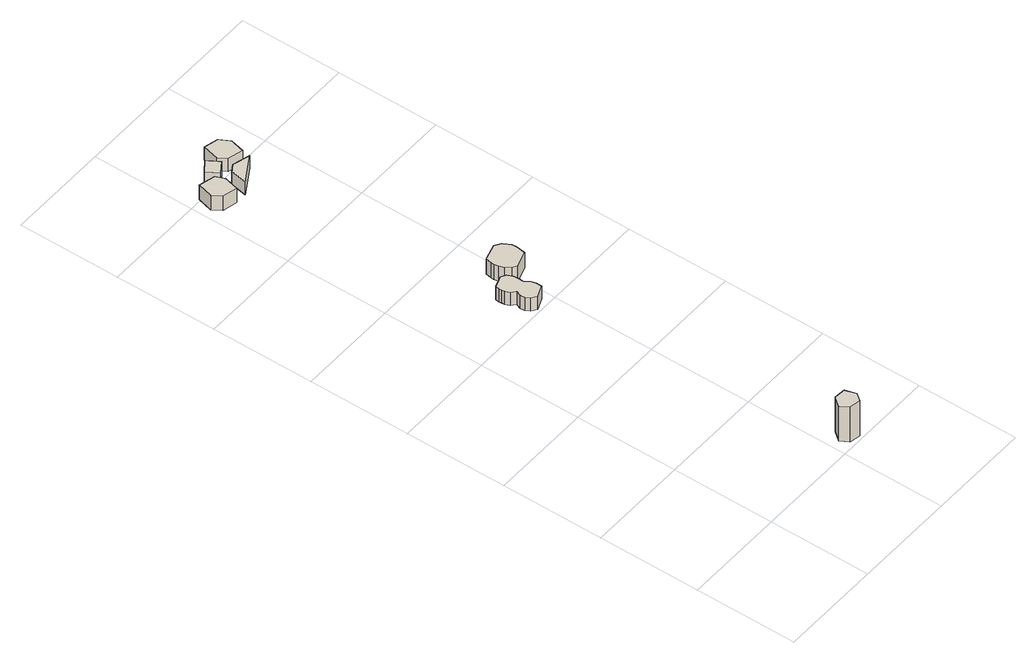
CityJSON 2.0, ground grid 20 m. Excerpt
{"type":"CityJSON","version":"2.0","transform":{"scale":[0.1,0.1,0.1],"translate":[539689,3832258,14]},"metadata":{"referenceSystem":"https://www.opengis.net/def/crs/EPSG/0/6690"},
"CityObjects":{
"building1":{"type":"Building","attributes":{"class":"3001","measuredHeight":8.1,"BuildingDetailAttribute.specifiedBuildingCoverageRate":0.6,"BuildingDetailAttribute.surveyYear":2017,"BuildingIDAttribute.prefecture":"27","BuildingIDAttribute.city":"27125"},"geometry":[{"type":"Solid","lod":"1","boundaries":[[[[0,1,2,3,4,5]],[[4,6,7,5]],[[3,8,6,4]],[[2,9,8,3]],[[1,10,9,2]],[[0,11,10,1]],[[5,7,11,0]],[[6,8,9,10,11,7]]]]}]},
"building2":{"type":"Building","attributes":{"class":"3003","BuildingDetailAttribute.specifiedBuildingCoverageRate":0.6,"BuildingDetailAttribute.surveyYear":2017,"BuildingIDAttribute.prefecture":"27","BuildingIDAttribute.city":"27125"},"geometry":[{"type":"Solid","lod":"1","boundaries":[[[[12,13,14,15,16,17,18,19,20,21,22,23,24,25,26,27,28,29,30,31]],[[30,32,33,31]],[[29,34,32,30]],[[28,35,34,29]],[[27,36,35,28]],[[26,37,36,27]],[[25,38,37,26]],[[24,39,38,25]],[[23,40,39,24]],[[22,41,40,23]],[[21,42,41,22]],[[20,43,42,21]],[[19,44,43,20]],[[18,45,44,19]],[[17,46,45,18]],[[16,47,46,17]],[[15,48,47,16]],[[14,49,48,15]],[[13,50,49,14]],[[12,51,50,13]],[[31,33,51,12]],[[32,34,35,36,37,38,39,40,41,42,43,44,45,46,47,48,49,50,51,33]]]]}]},
"building3":{"type":"Building","attributes":{"class":"3001","measuredHeight":3.3,"BuildingDetailAttribute.specifiedBuildingCoverageRate":0.6,"BuildingDetailAttribute.surveyYear":2017,"BuildingIDAttribute.prefecture":"27","BuildingIDAttribute.city":"27125"},"geometry":[{"type":"Solid","lod":"1","boundaries":[[[[52,53,54,55,56,57]],[[56,58,59,57]],[[55,60,58,56]],[[54,61,60,55]],[[53,62,61,54]],[[52,63,62,53]],[[57,59,63,52]],[[58,60,61,62,63,59]]]]}]},
"building4":{"type":"Building","attributes":{"class":"3003","measuredHeight":3.5,"BuildingDetailAttribute.specifiedBuildingCoverageRate":0.6,"BuildingDetailAttribute.surveyYear":2017,"BuildingIDAttribute.prefecture":"27","BuildingIDAttribute.city":"27125"},"geometry":[{"type":"Solid","lod":"1","boundaries":[[[[64,65,66,67,68,69,70,71,72,73,74,75]],[[74,76,77,75]],[[73,78,76,74]],[[72,79,78,73]],[[71,80,79,72]],[[70,81,80,71]],[[69,82,81,70]],[[68,83,82,69]],[[67,84,83,68]],[[66,85,84,67]],[[65,86,85,66]],[[64,87,86,65]],[[75,77,87,64]],[[76,78,79,80,81,82,83,84,85,86,87,77]]]]}]},
"building5":{"type":"Building","attributes":{"class":"3001","BuildingDetailAttribute.specifiedBuildingCoverageRate":0.6,"BuildingDetailAttribute.surveyYear":2017,"BuildingIDAttribute.prefecture":"27","BuildingIDAttribute.city":"27125"},"geometry":[{"type":"Solid","lod":"1","boundaries":[[[[88,89,90,91]],[[90,92,93,91]],[[89,94,92,90]],[[88,95,94,89]],[[91,93,95,88]],[[92,94,95,93]]]]}]},
"building6":{"type":"Building","attributes":{"class":"3001","BuildingDetailAttribute.specifiedBuildingCoverageRate":0.6,"BuildingDetailAttribute.surveyYear":2017,"BuildingIDAttribute.prefecture":"27","BuildingIDAttribute.city":"27125"},"geometry":[{"type":"Solid","lod":"1","boundaries":[[[[96,97,98,99]],[[98,100,101,99]],[[97,102,100,98]],[[96,103,102,97]],[[99,101,103,96]],[[100,102,103,101]]]]}]},
"building7":{"type":"Building","attributes":{"class":"3001","BuildingDetailAttribute.specifiedBuildingCoverageRate":0.6,"BuildingDetailAttribute.surveyYear":2017,"BuildingIDAttribute.prefecture":"27","BuildingIDAttribute.city":"27125"},"geometry":[{"type":"Solid","lod":"1","boundaries":[[[[104,105,106,107,108,109]],[[108,110,111,109]],[[107,112,110,108]],[[106,113,112,107]],[[105,114,113,106]],[[104,115,114,105]],[[109,111,115,104]],[[110,112,113,114,115,111]]]]}]}
},
"vertices":[
[228,10,5],[218,26,5],[232,44,5],[253,42,5],[260,21,5],[249,6,5],[260,21,86],[249,6,86],[253,42,86],[232,44,86],[218,26,86],[228,10,86],
[136,601,24],[131,610,24],[130,618,24],[134,629,24],[126,636,24],[122,644,24],[122,651,24],[121,656,24],[122,663,24],[145,671,24],[154,666,24],[159,656,24],[160,648,24],[160,642,24],[159,636,24],[167,625,24],[169,615,24],[169,610,24],[169,604,24],[146,594,24],[169,604,54],[146,594,54],[169,610,54],[169,615,54],[167,625,54],[159,636,54],[160,642,54],[160,648,54],[159,656,54],[154,666,54],[145,671,54],[122,663,54],[121,656,54],[122,651,54],[122,644,54],[126,636,54],[134,629,54],[130,618,54],[131,610,54],[136,601,54],
[20,1149,18],[8,1166,18],[16,1196,18],[48,1188,18],[55,1171,18],[48,1142,18],[55,1171,51],[48,1142,51],[48,1188,51],[16,1196,51],[8,1166,51],[20,1149,51],
[169,666,24],[162,676,24],[159,686,24],[157,694,24],[158,701,24],[160,712,24],[192,721,24],[204,713,24],[212,699,24],[213,690,24],[210,670,24],[178,660,24],[210,670,59],[178,660,59],[213,690,59],[212,699,59],[204,713,59],[192,721,59],[160,712,59],[158,701,59],[157,694,59],[159,686,59],[162,676,59],[169,666,59],
[44,1207,23],[66,1222,23],[81,1199,23],[59,1184,23],[81,1199,53],[59,1184,53],[66,1222,53],[44,1207,53],
[71,1170,25],[85,1179,25],[118,1169,25],[65,1138,25],[118,1169,55],[65,1138,55],[85,1179,55],[71,1170,55],
[93,1194,23],[82,1210,23],[90,1242,23],[118,1235,23],[129,1215,23],[122,1187,23],[129,1215,53],[122,1187,53],[118,1235,53],[90,1242,53],[82,1210,53],[93,1194,53]
]}
